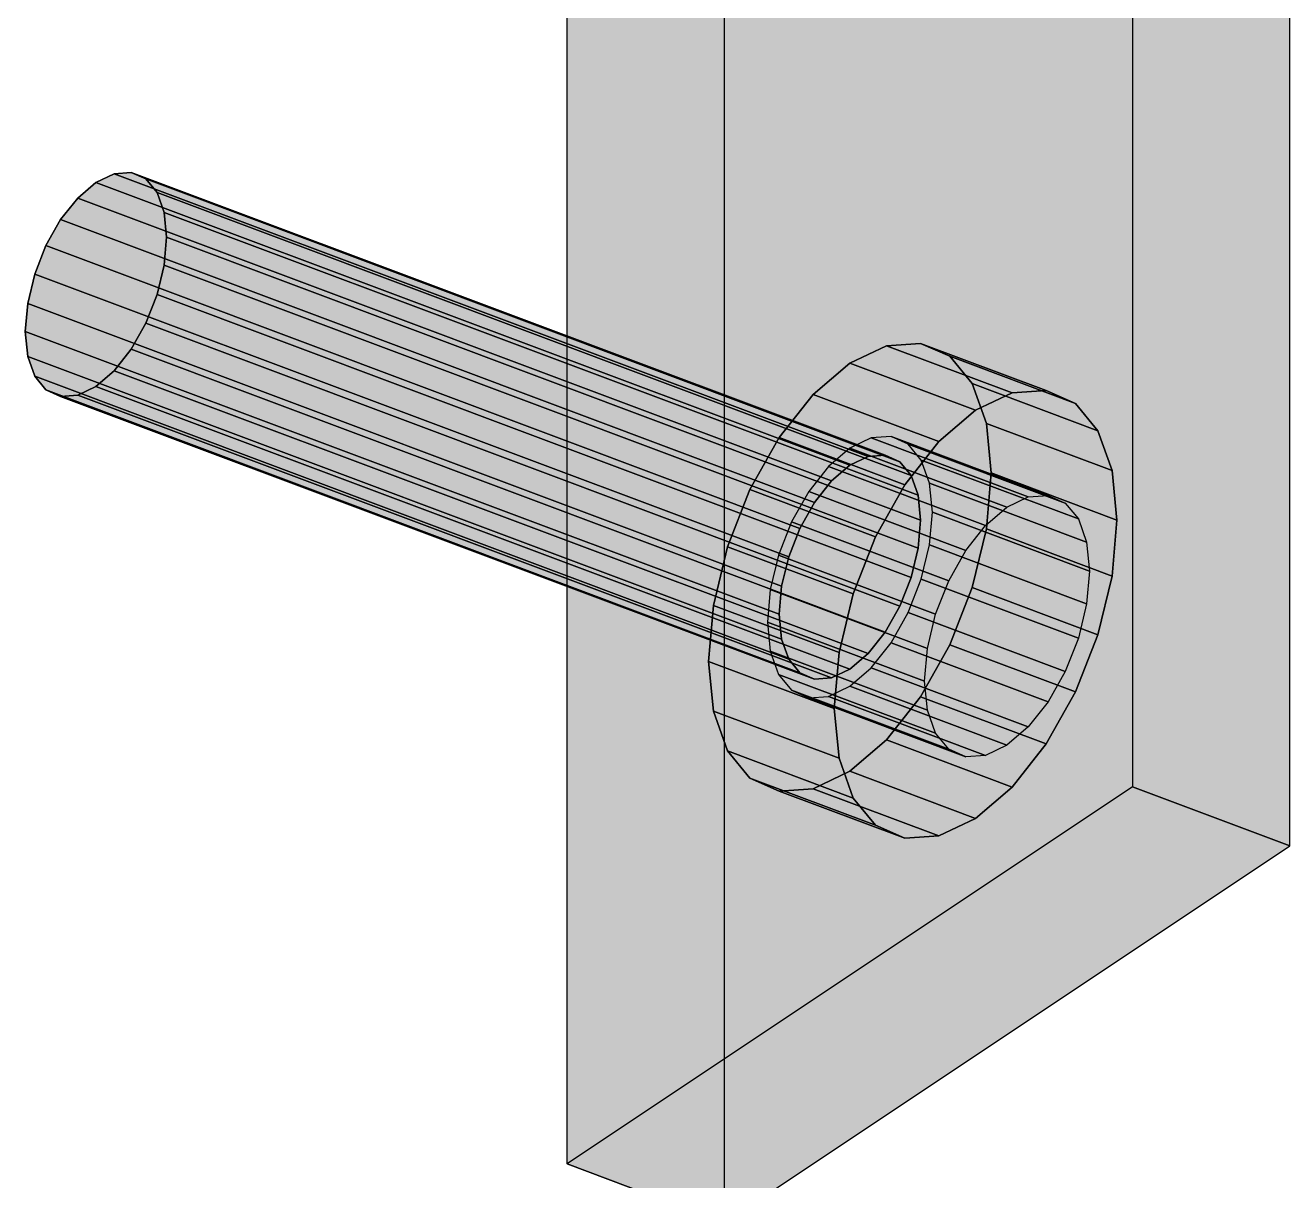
# Model space of a CAD drawing. Header units: millimetres. Extents: x 50 to 612415, y 2 to 4150.
# Drawn here: x 495676.81 to 495718.55, y 2436.32 to 2474.46 of the extents above; entities that cross this region are included whole.
import ezdxf

# ---------------------------------------------------------------- set-up
doc = ezdxf.new("R2010")
doc.units = ezdxf.units.MM
doc.layers.add('HATCH', color=8, linetype='Continuous', lineweight=9)
doc.layers.add('OUTLINE', color=7, linetype='Continuous', lineweight=25)

msp = doc.modelspace()

# ---------------------------------------------------------------- hatches: boundary and pattern name
at = {"layer": 'HATCH', "true_color": 0xaaafb2}
for points in [[(495706.391, 2485.364), (495713.366, 2511.062), (495713.366, 2449.323)], [(495718.551, 2447.379), (495718.551, 2509.117), (495711.576, 2483.42)], [(495701.405, 2485.021), (495694.702, 2436.88), (495694.702, 2498.618)], [(495699.886, 2496.674), (495699.886, 2434.936), (495706.59, 2483.077)], [(495701.405, 2485.021), (495701.312, 2483.943), (495694.702, 2436.88)], [(495705.959, 2484.262), (495706.391, 2485.364), (495713.366, 2449.323)], [(495705.395, 2483.262), (495705.959, 2484.262), (495713.366, 2449.323)], [(495694.702, 2436.88), (495701.312, 2483.943), (495701.405, 2482.988)], [(495718.551, 2447.379), (495711.576, 2483.42), (495711.143, 2482.318)], [(495701.312, 2454.757), (495694.702, 2436.88), (495701.405, 2482.988)], [(495699.886, 2434.936), (495706.497, 2481.998), (495706.59, 2483.077)], [(495701.405, 2455.836), (495701.312, 2454.757), (495701.405, 2482.988)], [(495706.663, 2459.342), (495706.391, 2460.108), (495701.405, 2482.988)], [(495706.391, 2460.108), (495705.959, 2460.633), (495701.405, 2482.988)], [(495705.959, 2460.633), (495705.395, 2460.882), (495701.405, 2482.988)], [(495705.395, 2460.882), (495704.739, 2460.837), (495701.405, 2482.988)], [(495704.739, 2460.837), (495704.034, 2460.501), (495701.405, 2482.988)], [(495704.034, 2460.501), (495703.33, 2459.897), (495701.405, 2482.988)], [(495703.33, 2459.897), (495702.673, 2459.067), (495701.405, 2482.988)], [(495702.673, 2459.067), (495702.109, 2458.067), (495701.405, 2482.988)], [(495701.677, 2456.965), (495701.405, 2455.836), (495701.405, 2482.988)], [(495702.109, 2458.067), (495701.677, 2456.965), (495701.405, 2482.988)], [(495706.663, 2459.342), (495701.405, 2482.988), (495701.677, 2482.221)], [(495704.739, 2482.432), (495705.395, 2483.262), (495713.366, 2449.323)], [(495706.663, 2459.342), (495701.677, 2482.221), (495702.109, 2481.696)], [(495704.034, 2481.828), (495704.739, 2482.432), (495713.366, 2449.323)], [(495718.551, 2447.379), (495711.143, 2482.318), (495710.58, 2481.318)], [(495706.59, 2481.043), (495706.497, 2481.998), (495699.886, 2434.936)], [(495706.663, 2459.342), (495702.109, 2481.696), (495713.366, 2449.323)], [(495702.109, 2481.696), (495702.673, 2481.448), (495713.366, 2449.323)], [(495703.33, 2481.493), (495704.034, 2481.828), (495713.366, 2449.323)], [(495702.673, 2481.448), (495703.33, 2481.493), (495713.366, 2449.323)], [(495718.551, 2447.379), (495710.58, 2481.318), (495709.923, 2480.488)], [(495706.59, 2481.043), (495699.886, 2434.936), (495706.497, 2452.813)], [(495706.59, 2481.043), (495706.497, 2452.813), (495706.59, 2453.892)], [(495706.59, 2481.043), (495711.576, 2458.164), (495711.848, 2457.397)], [(495706.59, 2481.043), (495711.143, 2458.689), (495711.576, 2458.164)], [(495706.59, 2481.043), (495710.58, 2458.937), (495711.143, 2458.689)], [(495706.59, 2481.043), (495709.923, 2458.892), (495710.58, 2458.937)], [(495706.59, 2481.043), (495709.219, 2458.557), (495709.923, 2458.892)], [(495706.59, 2481.043), (495708.514, 2457.953), (495709.219, 2458.557)], [(495706.59, 2481.043), (495707.858, 2457.123), (495708.514, 2457.953)], [(495706.59, 2481.043), (495707.294, 2456.123), (495707.858, 2457.123)], [(495706.59, 2481.043), (495706.59, 2453.892), (495706.861, 2455.021)], [(495706.59, 2481.043), (495706.861, 2455.021), (495707.294, 2456.123)], [(495706.861, 2480.277), (495706.59, 2481.043), (495711.848, 2457.397)], [(495718.551, 2447.379), (495709.923, 2480.488), (495709.219, 2479.884)], [(495707.294, 2479.752), (495706.861, 2480.277), (495711.848, 2457.397)], [(495718.551, 2447.379), (495707.294, 2479.752), (495711.848, 2457.397)], [(495718.551, 2447.379), (495707.858, 2479.503), (495707.294, 2479.752)], [(495718.551, 2447.379), (495709.219, 2479.884), (495708.514, 2479.548)], [(495718.551, 2447.379), (495708.514, 2479.548), (495707.858, 2479.503)], [(495681.168, 2465.568), (495679.752, 2469.56), (495679.148, 2469.272)], [(495681.168, 2465.568), (495680.314, 2469.598), (495679.752, 2469.56)], [(495681.168, 2465.568), (495680.797, 2469.385), (495680.314, 2469.598)], [(495681.168, 2465.568), (495679.148, 2469.272), (495678.544, 2468.755)], [(495681.168, 2465.568), (495681.168, 2468.935), (495680.797, 2469.385)], [(495681.168, 2465.568), (495678.544, 2468.755), (495677.981, 2468.043)], [(495681.168, 2465.568), (495681.401, 2468.278), (495681.168, 2468.935)], [(495681.168, 2465.568), (495677.981, 2468.043), (495677.498, 2467.186)], [(495681.168, 2465.568), (495681.481, 2467.46), (495681.401, 2468.278)], [(495681.168, 2465.568), (495677.498, 2467.186), (495677.127, 2466.241)], [(495681.168, 2465.568), (495681.401, 2466.535), (495681.481, 2467.46)], [(495681.168, 2465.568), (495677.127, 2466.241), (495676.894, 2465.274)], [(495681.168, 2465.568), (495676.815, 2464.349), (495676.894, 2463.53)], [(495681.168, 2465.568), (495676.894, 2465.274), (495676.815, 2464.349)], [(495681.168, 2465.568), (495676.894, 2463.53), (495677.127, 2462.874)], [(495681.168, 2465.568), (495677.127, 2462.874), (495677.498, 2462.423)], [(495681.168, 2465.568), (495677.498, 2462.423), (495677.981, 2462.21)], [(495681.168, 2465.568), (495677.981, 2462.21), (495678.544, 2462.249)], [(495681.168, 2465.568), (495678.544, 2462.249), (495679.148, 2462.537)], [(495681.168, 2465.568), (495679.148, 2462.537), (495679.752, 2463.054)], [(495681.168, 2465.568), (495679.752, 2463.054), (495680.314, 2463.766)], [(495681.168, 2465.568), (495680.314, 2463.766), (495680.797, 2464.623)], [(495708.075, 2455.898), (495705.242, 2463.883), (495704.034, 2463.307)], [(495708.075, 2455.898), (495706.367, 2463.96), (495705.242, 2463.883)], [(495708.075, 2455.898), (495707.334, 2463.534), (495706.367, 2463.96)], [(495708.075, 2455.898), (495704.034, 2463.307), (495702.826, 2462.272)], [(495708.075, 2455.898), (495708.075, 2462.634), (495707.334, 2463.534)], [(495708.075, 2455.898), (495708.541, 2461.32), (495708.075, 2462.634)], [(495708.075, 2455.898), (495702.826, 2462.272), (495701.701, 2460.849)], [(495708.182, 2461.752), (495709.39, 2462.327), (495712.223, 2454.343)], [(495709.39, 2462.327), (495710.515, 2462.405), (495712.223, 2454.343)], [(495710.515, 2462.405), (495711.481, 2461.979), (495712.223, 2454.343)], [(495706.974, 2460.717), (495708.182, 2461.752), (495712.223, 2454.343)], [(495711.481, 2461.979), (495712.223, 2461.078), (495712.223, 2454.343)], [(495708.075, 2455.898), (495708.7, 2459.683), (495708.541, 2461.32)], [(495708.075, 2455.898), (495701.701, 2460.849), (495700.735, 2459.135)], [(495712.223, 2461.078), (495712.689, 2459.765), (495712.223, 2454.343)], [(495705.849, 2459.294), (495706.974, 2460.717), (495712.223, 2454.343)], [(495704.034, 2459.94), (495704.638, 2460.227), (495706.055, 2456.235)], [(495704.638, 2460.227), (495705.201, 2460.266), (495706.055, 2456.235)], [(495705.201, 2460.266), (495705.684, 2460.053), (495706.055, 2456.235)], [(495705.684, 2460.053), (495706.055, 2459.603), (495706.055, 2456.235)], [(495703.43, 2459.422), (495704.034, 2459.94), (495706.055, 2456.235)], [(495706.055, 2459.603), (495706.288, 2458.946), (495706.055, 2456.235)], [(495708.075, 2455.898), (495708.541, 2457.834), (495708.7, 2459.683)], [(495712.689, 2459.765), (495712.848, 2458.127), (495712.223, 2454.343)], [(495708.075, 2455.898), (495700.735, 2459.135), (495699.993, 2457.245)], [(495702.868, 2458.711), (495703.43, 2459.422), (495706.055, 2456.235)], [(495704.882, 2457.579), (495705.849, 2459.294), (495712.223, 2454.343)], [(495706.756, 2458.387), (495706.663, 2459.342), (495713.366, 2449.323)], [(495702.384, 2457.853), (495702.868, 2458.711), (495706.055, 2456.235)], [(495706.288, 2458.946), (495706.367, 2458.127), (495706.055, 2456.235)], [(495706.663, 2457.308), (495706.756, 2458.387), (495713.366, 2449.323)], [(495706.367, 2458.127), (495706.288, 2457.203), (495706.055, 2456.235)], [(495712.848, 2458.127), (495712.689, 2456.278), (495712.223, 2454.343)], [(495702.014, 2456.909), (495702.384, 2457.853), (495706.055, 2456.235)], [(495704.141, 2455.69), (495704.882, 2457.579), (495712.223, 2454.343)], [(495708.075, 2455.898), (495699.993, 2457.245), (495699.527, 2455.31)], [(495706.391, 2456.179), (495706.663, 2457.308), (495713.366, 2449.323)], [(495718.551, 2447.379), (495711.848, 2457.397), (495711.941, 2456.442)], [(495701.78, 2455.941), (495702.014, 2456.909), (495706.055, 2456.235)], [(495701.78, 2454.198), (495701.701, 2455.017), (495706.055, 2456.235)], [(495701.701, 2455.017), (495701.78, 2455.941), (495706.055, 2456.235)], [(495702.014, 2453.541), (495701.78, 2454.198), (495706.055, 2456.235)], [(495702.384, 2453.091), (495702.014, 2453.541), (495706.055, 2456.235)], [(495702.868, 2452.878), (495702.384, 2453.091), (495706.055, 2456.235)], [(495703.43, 2452.917), (495702.868, 2452.878), (495706.055, 2456.235)], [(495704.034, 2453.204), (495703.43, 2452.917), (495706.055, 2456.235)], [(495704.638, 2453.722), (495704.034, 2453.204), (495706.055, 2456.235)], [(495705.201, 2454.433), (495704.638, 2453.722), (495706.055, 2456.235)], [(495705.684, 2455.291), (495705.201, 2454.433), (495706.055, 2456.235)], [(495718.551, 2447.379), (495711.941, 2456.442), (495711.848, 2455.364)], [(495708.075, 2455.898), (495699.368, 2453.461), (495699.527, 2451.824)], [(495708.075, 2455.898), (495699.527, 2455.31), (495699.368, 2453.461)], [(495708.075, 2455.898), (495699.527, 2451.824), (495699.993, 2450.51)], [(495708.075, 2455.898), (495699.993, 2450.51), (495700.735, 2449.61)], [(495708.075, 2455.898), (495700.735, 2449.61), (495701.701, 2449.184)], [(495708.075, 2455.898), (495701.701, 2449.184), (495702.826, 2449.261)], [(495708.075, 2455.898), (495702.826, 2449.261), (495704.034, 2449.837)], [(495708.075, 2455.898), (495704.034, 2449.837), (495705.242, 2450.872)], [(495708.075, 2455.898), (495705.242, 2450.872), (495706.367, 2452.295)], [(495705.959, 2455.077), (495706.391, 2456.179), (495713.366, 2449.323)], [(495708.075, 2455.898), (495706.367, 2452.295), (495707.334, 2454.009)], [(495703.675, 2453.755), (495704.141, 2455.69), (495712.223, 2454.343)], [(495718.551, 2447.379), (495711.848, 2455.364), (495711.576, 2454.235)], [(495705.395, 2454.077), (495705.959, 2455.077), (495713.366, 2449.323)], [(495694.702, 2436.88), (495701.312, 2454.757), (495701.405, 2453.802)], [(495703.675, 2450.269), (495703.516, 2451.906), (495712.223, 2454.343)], [(495703.516, 2451.906), (495703.675, 2453.755), (495712.223, 2454.343)], [(495704.141, 2448.955), (495703.675, 2450.269), (495712.223, 2454.343)], [(495704.882, 2448.055), (495704.141, 2448.955), (495712.223, 2454.343)], [(495705.849, 2447.628), (495704.882, 2448.055), (495712.223, 2454.343)], [(495706.974, 2447.706), (495705.849, 2447.628), (495712.223, 2454.343)], [(495708.182, 2448.282), (495706.974, 2447.706), (495712.223, 2454.343)], [(495709.39, 2449.316), (495708.182, 2448.282), (495712.223, 2454.343)], [(495710.515, 2450.739), (495709.39, 2449.316), (495712.223, 2454.343)], [(495711.481, 2452.454), (495710.515, 2450.739), (495712.223, 2454.343)], [(495718.551, 2447.379), (495711.576, 2454.235), (495711.143, 2453.133)], [(495694.702, 2436.88), (495701.405, 2453.802), (495701.677, 2453.036)], [(495704.739, 2453.247), (495705.395, 2454.077), (495713.366, 2449.323)], [(495694.702, 2436.88), (495701.677, 2453.036), (495702.109, 2452.511)], [(495704.034, 2452.643), (495704.739, 2453.247), (495713.366, 2449.323)], [(495718.551, 2447.379), (495711.143, 2453.133), (495710.58, 2452.133)], [(495694.702, 2436.88), (495702.109, 2452.511), (495702.673, 2452.262)], [(495706.59, 2451.858), (495706.497, 2452.813), (495699.886, 2434.936)], [(495703.33, 2452.307), (495704.034, 2452.643), (495713.366, 2449.323)], [(495713.366, 2449.323), (495694.702, 2436.88), (495702.673, 2452.262)], [(495702.673, 2452.262), (495703.33, 2452.307), (495713.366, 2449.323)], [(495718.551, 2447.379), (495710.58, 2452.133), (495709.923, 2451.302)], [(495706.861, 2451.092), (495706.59, 2451.858), (495699.886, 2434.936)], [(495718.551, 2447.379), (495709.923, 2451.302), (495709.219, 2450.699)], [(495707.294, 2450.567), (495706.861, 2451.092), (495699.886, 2434.936)], [(495707.858, 2450.318), (495707.294, 2450.567), (495699.886, 2434.936)], [(495718.551, 2447.379), (495708.514, 2450.363), (495707.858, 2450.318)], [(495718.551, 2447.379), (495709.219, 2450.699), (495708.514, 2450.363)], [(495707.858, 2450.318), (495699.886, 2434.936), (495718.551, 2447.379)]]:
    msp.add_hatch(color=253, dxfattribs=at).paths.add_polyline_path(points)
at = {"layer": 'HATCH', "true_color": 0xacb1b5}
for points in [[(495713.366, 2511.062), (495713.366, 2449.323), (495718.551, 2447.379), (495718.551, 2509.117)], [(495694.702, 2436.88), (495694.702, 2498.618), (495699.886, 2496.674), (495699.886, 2434.936)]]:
    msp.add_hatch(color=253, dxfattribs=at).paths.add_polyline_path(points)
at = {"layer": 'HATCH', "true_color": 0xb5bbbf}
for points in [[(495704.638, 2460.227), (495704.034, 2459.94), (495679.148, 2469.272), (495679.752, 2469.56)], [(495709.39, 2462.327), (495708.182, 2461.752), (495704.034, 2463.307), (495705.242, 2463.883)], [(495703.43, 2452.917), (495704.034, 2453.204), (495679.148, 2462.537), (495678.544, 2462.249)], [(495704.739, 2460.837), (495704.034, 2460.501), (495709.219, 2458.557), (495709.923, 2458.892)], [(495703.33, 2452.307), (495704.034, 2452.643), (495709.219, 2450.699), (495708.514, 2450.363)], [(495706.974, 2447.706), (495708.182, 2448.282), (495704.034, 2449.837), (495702.826, 2449.261)]]:
    msp.add_hatch(color=9, dxfattribs=at).paths.add_polyline_path(points)
at = {"layer": 'HATCH', "true_color": 0xb2b7bb}
for points in [[(495705.201, 2460.266), (495704.638, 2460.227), (495679.752, 2469.56), (495680.314, 2469.598)], [(495710.515, 2462.405), (495709.39, 2462.327), (495705.242, 2463.883), (495706.367, 2463.96)], [(495702.868, 2452.878), (495703.43, 2452.917), (495678.544, 2462.249), (495677.981, 2462.21)], [(495705.395, 2460.882), (495704.739, 2460.837), (495709.923, 2458.892), (495710.58, 2458.937)], [(495702.673, 2452.262), (495703.33, 2452.307), (495708.514, 2450.363), (495707.858, 2450.318)], [(495705.849, 2447.628), (495706.974, 2447.706), (495702.826, 2449.261), (495701.701, 2449.184)]]:
    msp.add_hatch(color=9, dxfattribs=at).paths.add_polyline_path(points)
at = {"layer": 'HATCH', "true_color": 0xadb2b6}
for points in [[(495705.684, 2460.053), (495705.201, 2460.266), (495680.314, 2469.598), (495680.797, 2469.385)], [(495711.481, 2461.979), (495710.515, 2462.405), (495706.367, 2463.96), (495707.334, 2463.534)], [(495702.384, 2453.091), (495702.868, 2452.878), (495677.981, 2462.21), (495677.498, 2462.423)], [(495705.959, 2460.633), (495705.395, 2460.882), (495710.58, 2458.937), (495711.143, 2458.689)], [(495702.109, 2452.511), (495702.673, 2452.262), (495707.858, 2450.318), (495707.294, 2450.567)], [(495704.882, 2448.055), (495705.849, 2447.628), (495701.701, 2449.184), (495700.735, 2449.61)]]:
    msp.add_hatch(color=253, dxfattribs=at).paths.add_polyline_path(points)
at = {"layer": 'HATCH', "true_color": 0xb8bdc1}
for points in [[(495704.034, 2459.94), (495703.43, 2459.422), (495678.544, 2468.755), (495679.148, 2469.272)], [(495708.182, 2461.752), (495706.974, 2460.717), (495702.826, 2462.272), (495704.034, 2463.307)], [(495704.034, 2453.204), (495704.638, 2453.722), (495679.752, 2463.054), (495679.148, 2462.537)], [(495704.034, 2460.501), (495703.33, 2459.897), (495708.514, 2457.953), (495709.219, 2458.557)], [(495704.034, 2452.643), (495704.739, 2453.247), (495709.923, 2451.302), (495709.219, 2450.699)], [(495708.182, 2448.282), (495709.39, 2449.316), (495705.242, 2450.872), (495704.034, 2449.837)]]:
    msp.add_hatch(color=9, dxfattribs=at).paths.add_polyline_path(points)
at = {"layer": 'HATCH', "true_color": 0xa8adb0}
for points in [[(495706.055, 2459.603), (495705.684, 2460.053), (495680.797, 2469.385), (495681.168, 2468.935)], [(495712.223, 2461.078), (495711.481, 2461.979), (495707.334, 2463.534), (495708.075, 2462.634)], [(495702.014, 2453.541), (495702.384, 2453.091), (495677.498, 2462.423), (495677.127, 2462.874)], [(495706.391, 2460.108), (495705.959, 2460.633), (495711.143, 2458.689), (495711.576, 2458.164)], [(495701.677, 2453.036), (495702.109, 2452.511), (495707.294, 2450.567), (495706.861, 2451.092)], [(495704.141, 2448.955), (495704.882, 2448.055), (495700.735, 2449.61), (495699.993, 2450.51)]]:
    msp.add_hatch(color=253, dxfattribs=at).paths.add_polyline_path(points)
at = {"layer": 'HATCH', "true_color": 0xb9bec2}
for points in [[(495703.43, 2459.422), (495702.868, 2458.711), (495677.981, 2468.043), (495678.544, 2468.755)], [(495704.638, 2453.722), (495705.201, 2454.433), (495680.314, 2463.766), (495679.752, 2463.054)], [(495706.974, 2460.717), (495705.849, 2459.294), (495701.701, 2460.849), (495702.826, 2462.272)], [(495703.33, 2459.897), (495702.673, 2459.067), (495707.858, 2457.123), (495708.514, 2457.953)], [(495704.739, 2453.247), (495705.395, 2454.077), (495710.58, 2452.133), (495709.923, 2451.302)], [(495709.39, 2449.316), (495710.515, 2450.739), (495706.367, 2452.295), (495705.242, 2450.872)]]:
    msp.add_hatch(color=9, dxfattribs=at).paths.add_polyline_path(points)
at = {"layer": 'HATCH', "true_color": 0xa4a9ac}
for points in [[(495706.288, 2458.946), (495706.055, 2459.603), (495681.168, 2468.935), (495681.401, 2468.278)], [(495701.78, 2454.198), (495702.014, 2453.541), (495677.127, 2462.874), (495676.894, 2463.53)], [(495712.689, 2459.765), (495712.223, 2461.078), (495708.075, 2462.634), (495708.541, 2461.32)], [(495706.663, 2459.342), (495706.391, 2460.108), (495711.576, 2458.164), (495711.848, 2457.397)], [(495701.405, 2453.802), (495701.677, 2453.036), (495706.861, 2451.092), (495706.59, 2451.858)], [(495703.675, 2450.269), (495704.141, 2448.955), (495699.993, 2450.51), (495699.527, 2451.824)]]:
    msp.add_hatch(color=253, dxfattribs=at).paths.add_polyline_path(points)
at = {"layer": 'HATCH', "true_color": 0xb8bec2}
for points in [[(495702.868, 2458.711), (495702.384, 2457.853), (495677.498, 2467.186), (495677.981, 2468.043)], [(495705.201, 2454.433), (495705.684, 2455.291), (495680.797, 2464.623), (495680.314, 2463.766)], [(495705.849, 2459.294), (495704.882, 2457.579), (495700.735, 2459.135), (495701.701, 2460.849)], [(495702.673, 2459.067), (495702.109, 2458.067), (495707.294, 2456.123), (495707.858, 2457.123)], [(495705.395, 2454.077), (495705.959, 2455.077), (495711.143, 2453.133), (495710.58, 2452.133)], [(495710.515, 2450.739), (495711.481, 2452.454), (495707.334, 2454.009), (495706.367, 2452.295)]]:
    msp.add_hatch(color=9, dxfattribs=at).paths.add_polyline_path(points)
at = {"layer": 'HATCH', "true_color": 0xa9afb2}
for points in [[(495706.367, 2458.127), (495706.288, 2458.946), (495681.401, 2468.278), (495681.481, 2467.46)], [(495701.701, 2455.017), (495701.78, 2454.198), (495676.894, 2463.53), (495676.815, 2464.349)], [(495712.848, 2458.127), (495712.689, 2459.765), (495708.541, 2461.32), (495708.7, 2459.683)], [(495706.756, 2458.387), (495706.663, 2459.342), (495711.848, 2457.397), (495711.941, 2456.442)], [(495701.312, 2454.757), (495701.405, 2453.802), (495706.59, 2451.858), (495706.497, 2452.813)], [(495703.516, 2451.906), (495703.675, 2450.269), (495699.527, 2451.824), (495699.368, 2453.461)]]:
    msp.add_hatch(color=253, dxfattribs=at).paths.add_polyline_path(points)
at = {"layer": 'HATCH', "true_color": 0xb6bcc0}
for points in [[(495702.384, 2457.853), (495702.014, 2456.909), (495677.127, 2466.241), (495677.498, 2467.186)], [(495705.684, 2455.291), (495706.055, 2456.235), (495681.168, 2465.568), (495680.797, 2464.623)], [(495704.882, 2457.579), (495704.141, 2455.69), (495699.993, 2457.245), (495700.735, 2459.135)], [(495702.109, 2458.067), (495701.677, 2456.965), (495706.861, 2455.021), (495707.294, 2456.123)], [(495705.959, 2455.077), (495706.391, 2456.179), (495711.576, 2454.235), (495711.143, 2453.133)], [(495711.481, 2452.454), (495712.223, 2454.343), (495708.075, 2455.898), (495707.334, 2454.009)]]:
    msp.add_hatch(color=9, dxfattribs=at).paths.add_polyline_path(points)
at = {"layer": 'HATCH', "true_color": 0xaeb4b8}
for points in [[(495706.288, 2457.203), (495706.367, 2458.127), (495681.481, 2467.46), (495681.401, 2466.535)], [(495701.78, 2455.941), (495701.701, 2455.017), (495676.815, 2464.349), (495676.894, 2465.274)], [(495712.689, 2456.278), (495712.848, 2458.127), (495708.7, 2459.683), (495708.541, 2457.834)], [(495706.663, 2457.308), (495706.756, 2458.387), (495711.941, 2456.442), (495711.848, 2455.364)], [(495701.405, 2455.836), (495701.312, 2454.757), (495706.497, 2452.813), (495706.59, 2453.892)], [(495703.675, 2453.755), (495703.516, 2451.906), (495699.368, 2453.461), (495699.527, 2455.31)]]:
    msp.add_hatch(color=253, dxfattribs=at).paths.add_polyline_path(points)
at = {"layer": 'HATCH', "true_color": 0xb3b8bc}
for points in [[(495702.014, 2456.909), (495701.78, 2455.941), (495676.894, 2465.274), (495677.127, 2466.241)], [(495706.055, 2456.235), (495706.288, 2457.203), (495681.401, 2466.535), (495681.168, 2465.568)], [(495712.223, 2454.343), (495712.689, 2456.278), (495708.541, 2457.834), (495708.075, 2455.898)], [(495704.141, 2455.69), (495703.675, 2453.755), (495699.527, 2455.31), (495699.993, 2457.245)], [(495706.391, 2456.179), (495706.663, 2457.308), (495711.848, 2455.364), (495711.576, 2454.235)], [(495701.677, 2456.965), (495701.405, 2455.836), (495706.59, 2453.892), (495706.861, 2455.021)]]:
    msp.add_hatch(color=9, dxfattribs=at).paths.add_polyline_path(points)
at = {"layer": 'HATCH', "true_color": 0xb7bcc0}
msp.add_hatch(color=9, dxfattribs=at).paths.add_polyline_path([(495713.366, 2449.323), (495694.702, 2436.88), (495699.886, 2434.936), (495718.551, 2447.379)])

# ---------------------------------------------------------------- linework, layer by layer
at = {"layer": 'OUTLINE', "color": 139, "true_color": 0x42544a}
for p, q in [((495713.366, 2511.062), (495713.366, 2449.323)), ((495713.366, 2511.062), (495713.366, 2449.323)), ((495718.551, 2447.379), (495718.551, 2509.117)), ((495718.551, 2447.379), (495718.551, 2509.117)), ((495694.702, 2436.88), (495694.702, 2498.618)), ((495694.702, 2436.88), (495694.702, 2498.618)), ((495699.886, 2496.674), (495699.886, 2434.936)), ((495699.886, 2496.674), (495699.886, 2434.936)), ((495679.752, 2469.56), (495679.148, 2469.272)), ((495679.148, 2469.272), (495679.752, 2469.56)), ((495680.314, 2469.598), (495679.752, 2469.56)), ((495679.752, 2469.56), (495680.314, 2469.598)), ((495704.638, 2460.227), (495679.752, 2469.56)), ((495679.752, 2469.56), (495704.638, 2460.227)), ((495680.797, 2469.385), (495680.314, 2469.598)), ((495705.201, 2460.266), (495680.314, 2469.598)), ((495680.314, 2469.598), (495680.797, 2469.385)), ((495680.314, 2469.598), (495705.201, 2460.266)), ((495679.148, 2469.272), (495678.544, 2468.755)), ((495678.544, 2468.755), (495679.148, 2469.272)), ((495704.034, 2459.94), (495679.148, 2469.272)), ((495679.148, 2469.272), (495704.034, 2459.94)), ((495681.168, 2468.935), (495680.797, 2469.385)), ((495705.684, 2460.053), (495680.797, 2469.385)), ((495680.797, 2469.385), (495681.168, 2468.935)), ((495680.797, 2469.385), (495705.684, 2460.053)), ((495678.544, 2468.755), (495677.981, 2468.043)), ((495677.981, 2468.043), (495678.544, 2468.755)), ((495703.43, 2459.422), (495678.544, 2468.755)), ((495678.544, 2468.755), (495703.43, 2459.422)), ((495681.401, 2468.278), (495681.168, 2468.935)), ((495706.055, 2459.603), (495681.168, 2468.935)), ((495681.168, 2468.935), (495681.401, 2468.278)), ((495681.168, 2468.935), (495706.055, 2459.603)), ((495677.981, 2468.043), (495677.498, 2467.186)), ((495677.498, 2467.186), (495677.981, 2468.043)), ((495702.868, 2458.711), (495677.981, 2468.043)), ((495677.981, 2468.043), (495702.868, 2458.711)), ((495681.481, 2467.46), (495681.401, 2468.278)), ((495706.288, 2458.946), (495681.401, 2468.278)), ((495681.401, 2468.278), (495681.481, 2467.46)), ((495681.401, 2468.278), (495706.288, 2458.946)), ((495677.498, 2467.186), (495677.127, 2466.241)), ((495677.127, 2466.241), (495677.498, 2467.186)), ((495702.384, 2457.853), (495677.498, 2467.186)), ((495677.498, 2467.186), (495702.384, 2457.853)), ((495681.401, 2466.535), (495681.481, 2467.46)), ((495681.481, 2467.46), (495681.401, 2466.535)), ((495706.367, 2458.127), (495681.481, 2467.46)), ((495681.481, 2467.46), (495706.367, 2458.127)), ((495677.127, 2466.241), (495676.894, 2465.274)), ((495676.894, 2465.274), (495677.127, 2466.241)), ((495677.127, 2466.241), (495702.014, 2456.909)), ((495702.014, 2456.909), (495677.127, 2466.241)), ((495681.168, 2465.568), (495681.401, 2466.535)), ((495681.401, 2466.535), (495681.168, 2465.568)), ((495706.288, 2457.203), (495681.401, 2466.535)), ((495681.401, 2466.535), (495706.288, 2457.203)), ((495680.797, 2464.623), (495681.168, 2465.568)), ((495681.168, 2465.568), (495680.797, 2464.623)), ((495706.055, 2456.235), (495681.168, 2465.568)), ((495681.168, 2465.568), (495706.055, 2456.235)), ((495676.894, 2465.274), (495676.815, 2464.349)), ((495676.815, 2464.349), (495676.894, 2465.274)), ((495676.894, 2465.274), (495701.78, 2455.941)), ((495701.78, 2455.941), (495676.894, 2465.274)), ((495680.314, 2463.766), (495680.797, 2464.623)), ((495680.797, 2464.623), (495680.314, 2463.766)), ((495680.797, 2464.623), (495705.684, 2455.291)), ((495705.684, 2455.291), (495680.797, 2464.623)), ((495676.815, 2464.349), (495676.894, 2463.53)), ((495676.894, 2463.53), (495676.815, 2464.349)), ((495676.815, 2464.349), (495701.701, 2455.017)), ((495701.701, 2455.017), (495676.815, 2464.349)), ((495679.752, 2463.054), (495680.314, 2463.766)), ((495680.314, 2463.766), (495679.752, 2463.054)), ((495680.314, 2463.766), (495705.201, 2454.433)), ((495705.201, 2454.433), (495680.314, 2463.766)), ((495705.242, 2463.883), (495704.034, 2463.307)), ((495704.034, 2463.307), (495705.242, 2463.883)), ((495706.367, 2463.96), (495705.242, 2463.883)), ((495705.242, 2463.883), (495706.367, 2463.96)), ((495709.39, 2462.327), (495705.242, 2463.883)), ((495705.242, 2463.883), (495709.39, 2462.327)), ((495707.334, 2463.534), (495706.367, 2463.96)), ((495710.515, 2462.405), (495706.367, 2463.96)), ((495706.367, 2463.96), (495707.334, 2463.534)), ((495706.367, 2463.96), (495710.515, 2462.405)), ((495676.894, 2463.53), (495677.127, 2462.874)), ((495677.127, 2462.874), (495676.894, 2463.53)), ((495676.894, 2463.53), (495701.78, 2454.198)), ((495701.78, 2454.198), (495676.894, 2463.53)), ((495704.034, 2463.307), (495702.826, 2462.272)), ((495702.826, 2462.272), (495704.034, 2463.307)), ((495708.182, 2461.752), (495704.034, 2463.307)), ((495704.034, 2463.307), (495708.182, 2461.752)), ((495708.075, 2462.634), (495707.334, 2463.534)), ((495711.481, 2461.979), (495707.334, 2463.534)), ((495707.334, 2463.534), (495708.075, 2462.634)), ((495707.334, 2463.534), (495711.481, 2461.979)), ((495677.127, 2462.874), (495677.498, 2462.423)), ((495677.498, 2462.423), (495677.127, 2462.874)), ((495677.127, 2462.874), (495702.014, 2453.541)), ((495702.014, 2453.541), (495677.127, 2462.874)), ((495679.148, 2462.537), (495679.752, 2463.054)), ((495679.752, 2463.054), (495679.148, 2462.537)), ((495679.752, 2463.054), (495704.638, 2453.722)), ((495704.638, 2453.722), (495679.752, 2463.054)), ((495678.544, 2462.249), (495679.148, 2462.537)), ((495679.148, 2462.537), (495678.544, 2462.249)), ((495679.148, 2462.537), (495704.034, 2453.204)), ((495704.034, 2453.204), (495679.148, 2462.537)), ((495708.541, 2461.32), (495708.075, 2462.634)), ((495712.223, 2461.078), (495708.075, 2462.634)), ((495708.075, 2462.634), (495708.541, 2461.32)), ((495708.075, 2462.634), (495712.223, 2461.078)), ((495677.498, 2462.423), (495677.981, 2462.21)), ((495677.981, 2462.21), (495677.498, 2462.423)), ((495677.498, 2462.423), (495702.384, 2453.091)), ((495702.384, 2453.091), (495677.498, 2462.423)), ((495677.981, 2462.21), (495678.544, 2462.249)), ((495678.544, 2462.249), (495677.981, 2462.21)), ((495677.981, 2462.21), (495702.868, 2452.878)), ((495702.868, 2452.878), (495677.981, 2462.21)), ((495678.544, 2462.249), (495703.43, 2452.917)), ((495703.43, 2452.917), (495678.544, 2462.249)), ((495702.826, 2462.272), (495701.701, 2460.849)), ((495701.701, 2460.849), (495702.826, 2462.272)), ((495706.974, 2460.717), (495702.826, 2462.272)), ((495702.826, 2462.272), (495706.974, 2460.717)), ((495708.182, 2461.752), (495709.39, 2462.327)), ((495709.39, 2462.327), (495708.182, 2461.752)), ((495709.39, 2462.327), (495710.515, 2462.405)), ((495710.515, 2462.405), (495709.39, 2462.327)), ((495710.515, 2462.405), (495711.481, 2461.979)), ((495711.481, 2461.979), (495710.515, 2462.405)), ((495706.974, 2460.717), (495708.182, 2461.752)), ((495708.182, 2461.752), (495706.974, 2460.717)), ((495711.481, 2461.979), (495712.223, 2461.078)), ((495712.223, 2461.078), (495711.481, 2461.979)), ((495708.7, 2459.683), (495708.541, 2461.32)), ((495712.689, 2459.765), (495708.541, 2461.32)), ((495708.541, 2461.32), (495708.7, 2459.683)), ((495708.541, 2461.32), (495712.689, 2459.765)), ((495701.701, 2460.849), (495700.735, 2459.135)), ((495700.735, 2459.135), (495701.701, 2460.849)), ((495705.849, 2459.294), (495701.701, 2460.849)), ((495701.701, 2460.849), (495705.849, 2459.294)), ((495704.739, 2460.837), (495704.034, 2460.501)), ((495704.739, 2460.837), (495704.034, 2460.501)), ((495705.395, 2460.882), (495704.739, 2460.837)), ((495705.395, 2460.882), (495704.739, 2460.837)), ((495704.739, 2460.837), (495709.923, 2458.892)), ((495709.923, 2458.892), (495704.739, 2460.837)), ((495705.959, 2460.633), (495705.395, 2460.882)), ((495705.395, 2460.882), (495710.58, 2458.937)), ((495710.58, 2458.937), (495705.395, 2460.882)), ((495705.959, 2460.633), (495705.395, 2460.882)), ((495712.689, 2459.765), (495712.223, 2461.078)), ((495712.223, 2461.078), (495712.689, 2459.765)), ((495704.034, 2460.501), (495703.33, 2459.897)), ((495704.034, 2460.501), (495703.33, 2459.897)), ((495704.034, 2460.501), (495709.219, 2458.557)), ((495709.219, 2458.557), (495704.034, 2460.501)), ((495705.849, 2459.294), (495706.974, 2460.717)), ((495706.974, 2460.717), (495705.849, 2459.294)), ((495706.391, 2460.108), (495705.959, 2460.633)), ((495705.959, 2460.633), (495711.143, 2458.689)), ((495711.143, 2458.689), (495705.959, 2460.633)), ((495706.391, 2460.108), (495705.959, 2460.633)), ((495704.638, 2460.227), (495704.034, 2459.94)), ((495704.034, 2459.94), (495704.638, 2460.227)), ((495705.201, 2460.266), (495704.638, 2460.227)), ((495704.638, 2460.227), (495705.201, 2460.266)), ((495705.684, 2460.053), (495705.201, 2460.266)), ((495705.201, 2460.266), (495705.684, 2460.053)), ((495706.055, 2459.603), (495705.684, 2460.053)), ((495705.684, 2460.053), (495706.055, 2459.603)), ((495706.663, 2459.342), (495706.391, 2460.108)), ((495706.391, 2460.108), (495711.576, 2458.164)), ((495711.576, 2458.164), (495706.391, 2460.108)), ((495706.663, 2459.342), (495706.391, 2460.108)), ((495703.33, 2459.897), (495702.673, 2459.067)), ((495703.33, 2459.897), (495702.673, 2459.067)), ((495703.33, 2459.897), (495708.514, 2457.953)), ((495708.514, 2457.953), (495703.33, 2459.897)), ((495704.034, 2459.94), (495703.43, 2459.422)), ((495703.43, 2459.422), (495704.034, 2459.94)), ((495706.288, 2458.946), (495706.055, 2459.603)), ((495706.055, 2459.603), (495706.288, 2458.946)), ((495708.541, 2457.834), (495708.7, 2459.683)), ((495708.7, 2459.683), (495708.541, 2457.834)), ((495712.848, 2458.127), (495708.7, 2459.683)), ((495708.7, 2459.683), (495712.848, 2458.127)), ((495712.848, 2458.127), (495712.689, 2459.765)), ((495712.689, 2459.765), (495712.848, 2458.127)), ((495700.735, 2459.135), (495699.993, 2457.245)), ((495699.993, 2457.245), (495700.735, 2459.135)), ((495704.882, 2457.579), (495700.735, 2459.135)), ((495700.735, 2459.135), (495704.882, 2457.579)), ((495703.43, 2459.422), (495702.868, 2458.711)), ((495702.868, 2458.711), (495703.43, 2459.422)), ((495704.882, 2457.579), (495705.849, 2459.294)), ((495705.849, 2459.294), (495704.882, 2457.579)), ((495706.756, 2458.387), (495706.663, 2459.342)), ((495706.756, 2458.387), (495706.663, 2459.342)), ((495706.663, 2459.342), (495711.848, 2457.397)), ((495711.848, 2457.397), (495706.663, 2459.342)), ((495702.673, 2459.067), (495702.109, 2458.067)), ((495702.673, 2459.067), (495702.109, 2458.067)), ((495702.868, 2458.711), (495702.384, 2457.853)), ((495702.384, 2457.853), (495702.868, 2458.711)), ((495702.673, 2459.067), (495707.858, 2457.123)), ((495707.858, 2457.123), (495702.673, 2459.067)), ((495706.367, 2458.127), (495706.288, 2458.946)), ((495706.288, 2458.946), (495706.367, 2458.127)), ((495709.219, 2458.557), (495709.923, 2458.892)), ((495709.219, 2458.557), (495709.923, 2458.892)), ((495709.923, 2458.892), (495710.58, 2458.937)), ((495709.923, 2458.892), (495710.58, 2458.937)), ((495710.58, 2458.937), (495711.143, 2458.689)), ((495710.58, 2458.937), (495711.143, 2458.689)), ((495706.663, 2457.308), (495706.756, 2458.387)), ((495706.663, 2457.308), (495706.756, 2458.387)), ((495706.756, 2458.387), (495711.941, 2456.442)), ((495711.941, 2456.442), (495706.756, 2458.387)), ((495708.514, 2457.953), (495709.219, 2458.557)), ((495708.514, 2457.953), (495709.219, 2458.557)), ((495711.143, 2458.689), (495711.576, 2458.164)), ((495711.143, 2458.689), (495711.576, 2458.164)), ((495702.109, 2458.067), (495701.677, 2456.965)), ((495702.109, 2458.067), (495701.677, 2456.965)), ((495702.109, 2458.067), (495707.294, 2456.123)), ((495707.294, 2456.123), (495702.109, 2458.067)), ((495706.288, 2457.203), (495706.367, 2458.127)), ((495706.367, 2458.127), (495706.288, 2457.203)), ((495707.858, 2457.123), (495708.514, 2457.953)), ((495707.858, 2457.123), (495708.514, 2457.953)), ((495711.576, 2458.164), (495711.848, 2457.397)), ((495711.576, 2458.164), (495711.848, 2457.397)), ((495712.689, 2456.278), (495712.848, 2458.127)), ((495712.848, 2458.127), (495712.689, 2456.278)), ((495702.384, 2457.853), (495702.014, 2456.909)), ((495702.014, 2456.909), (495702.384, 2457.853)), ((495704.141, 2455.69), (495704.882, 2457.579)), ((495704.882, 2457.579), (495704.141, 2455.69)), ((495708.075, 2455.898), (495708.541, 2457.834)), ((495708.541, 2457.834), (495708.075, 2455.898)), ((495712.689, 2456.278), (495708.541, 2457.834)), ((495708.541, 2457.834), (495712.689, 2456.278)), ((495699.993, 2457.245), (495699.527, 2455.31)), ((495699.527, 2455.31), (495699.993, 2457.245)), ((495699.993, 2457.245), (495704.141, 2455.69)), ((495704.141, 2455.69), (495699.993, 2457.245)), ((495706.055, 2456.235), (495706.288, 2457.203)), ((495706.288, 2457.203), (495706.055, 2456.235)), ((495706.391, 2456.179), (495706.663, 2457.308)), ((495706.391, 2456.179), (495706.663, 2457.308)), ((495706.663, 2457.308), (495711.848, 2455.364)), ((495711.848, 2455.364), (495706.663, 2457.308)), ((495707.294, 2456.123), (495707.858, 2457.123)), ((495707.294, 2456.123), (495707.858, 2457.123)), ((495711.848, 2457.397), (495711.941, 2456.442)), ((495711.848, 2457.397), (495711.941, 2456.442)), ((495701.677, 2456.965), (495701.405, 2455.836)), ((495701.677, 2456.965), (495701.405, 2455.836)), ((495706.861, 2455.021), (495701.677, 2456.965)), ((495701.677, 2456.965), (495706.861, 2455.021)), ((495702.014, 2456.909), (495701.78, 2455.941)), ((495701.78, 2455.941), (495702.014, 2456.909)), ((495705.684, 2455.291), (495706.055, 2456.235)), ((495706.055, 2456.235), (495705.684, 2455.291)), ((495711.941, 2456.442), (495711.848, 2455.364)), ((495711.941, 2456.442), (495711.848, 2455.364)), ((495712.223, 2454.343), (495712.689, 2456.278)), ((495712.689, 2456.278), (495712.223, 2454.343)), ((495701.405, 2455.836), (495701.312, 2454.757)), ((495701.405, 2455.836), (495701.312, 2454.757)), ((495706.59, 2453.892), (495701.405, 2455.836)), ((495701.405, 2455.836), (495706.59, 2453.892)), ((495701.78, 2455.941), (495701.701, 2455.017)), ((495701.701, 2455.017), (495701.78, 2455.941)), ((495705.959, 2455.077), (495706.391, 2456.179)), ((495705.959, 2455.077), (495706.391, 2456.179)), ((495706.391, 2456.179), (495711.576, 2454.235)), ((495711.576, 2454.235), (495706.391, 2456.179)), ((495706.861, 2455.021), (495707.294, 2456.123)), ((495706.861, 2455.021), (495707.294, 2456.123)), ((495707.334, 2454.009), (495708.075, 2455.898)), ((495708.075, 2455.898), (495707.334, 2454.009)), ((495712.223, 2454.343), (495708.075, 2455.898)), ((495708.075, 2455.898), (495712.223, 2454.343)), ((495703.675, 2453.755), (495704.141, 2455.69)), ((495704.141, 2455.69), (495703.675, 2453.755)), ((495711.848, 2455.364), (495711.576, 2454.235)), ((495711.848, 2455.364), (495711.576, 2454.235)), ((495699.527, 2455.31), (495699.368, 2453.461)), ((495699.368, 2453.461), (495699.527, 2455.31)), ((495699.527, 2455.31), (495703.675, 2453.755)), ((495703.675, 2453.755), (495699.527, 2455.31)), ((495701.701, 2455.017), (495701.78, 2454.198)), ((495701.78, 2454.198), (495701.701, 2455.017)), ((495705.201, 2454.433), (495705.684, 2455.291)), ((495705.684, 2455.291), (495705.201, 2454.433)), ((495705.395, 2454.077), (495705.959, 2455.077)), ((495705.395, 2454.077), (495705.959, 2455.077)), ((495711.143, 2453.133), (495705.959, 2455.077)), ((495705.959, 2455.077), (495711.143, 2453.133)), ((495706.59, 2453.892), (495706.861, 2455.021)), ((495706.59, 2453.892), (495706.861, 2455.021)), ((495701.312, 2454.757), (495701.405, 2453.802)), ((495701.312, 2454.757), (495701.405, 2453.802)), ((495706.497, 2452.813), (495701.312, 2454.757)), ((495701.312, 2454.757), (495706.497, 2452.813)), ((495701.78, 2454.198), (495702.014, 2453.541)), ((495702.014, 2453.541), (495701.78, 2454.198)), ((495704.638, 2453.722), (495705.201, 2454.433)), ((495705.201, 2454.433), (495704.638, 2453.722)), ((495711.576, 2454.235), (495711.143, 2453.133)), ((495711.576, 2454.235), (495711.143, 2453.133)), ((495711.481, 2452.454), (495712.223, 2454.343)), ((495712.223, 2454.343), (495711.481, 2452.454)), ((495701.405, 2453.802), (495701.677, 2453.036)), ((495701.405, 2453.802), (495701.677, 2453.036)), ((495706.59, 2451.858), (495701.405, 2453.802)), ((495701.405, 2453.802), (495706.59, 2451.858)), ((495703.516, 2451.906), (495703.675, 2453.755)), ((495703.675, 2453.755), (495703.516, 2451.906)), ((495704.034, 2453.204), (495704.638, 2453.722)), ((495704.638, 2453.722), (495704.034, 2453.204)), ((495704.739, 2453.247), (495705.395, 2454.077)), ((495704.739, 2453.247), (495705.395, 2454.077)), ((495710.58, 2452.133), (495705.395, 2454.077)), ((495705.395, 2454.077), (495710.58, 2452.133)), ((495706.367, 2452.295), (495707.334, 2454.009)), ((495707.334, 2454.009), (495706.367, 2452.295)), ((495706.497, 2452.813), (495706.59, 2453.892)), ((495706.497, 2452.813), (495706.59, 2453.892)), ((495707.334, 2454.009), (495711.481, 2452.454)), ((495711.481, 2452.454), (495707.334, 2454.009)), ((495699.368, 2453.461), (495699.527, 2451.824)), ((495699.527, 2451.824), (495699.368, 2453.461)), ((495699.368, 2453.461), (495703.516, 2451.906)), ((495703.516, 2451.906), (495699.368, 2453.461)), ((495702.014, 2453.541), (495702.384, 2453.091)), ((495702.384, 2453.091), (495702.014, 2453.541)), ((495701.677, 2453.036), (495702.109, 2452.511)), ((495701.677, 2453.036), (495702.109, 2452.511)), ((495706.861, 2451.092), (495701.677, 2453.036)), ((495701.677, 2453.036), (495706.861, 2451.092)), ((495702.384, 2453.091), (495702.868, 2452.878)), ((495702.868, 2452.878), (495702.384, 2453.091)), ((495702.868, 2452.878), (495703.43, 2452.917)), ((495703.43, 2452.917), (495702.868, 2452.878)), ((495703.43, 2452.917), (495704.034, 2453.204)), ((495704.034, 2453.204), (495703.43, 2452.917)), ((495704.034, 2452.643), (495704.739, 2453.247)), ((495704.034, 2452.643), (495704.739, 2453.247)), ((495709.923, 2451.302), (495704.739, 2453.247)), ((495704.739, 2453.247), (495709.923, 2451.302)), ((495711.143, 2453.133), (495710.58, 2452.133)), ((495711.143, 2453.133), (495710.58, 2452.133)), ((495702.109, 2452.511), (495702.673, 2452.262)), ((495702.109, 2452.511), (495702.673, 2452.262)), ((495707.294, 2450.567), (495702.109, 2452.511)), ((495702.109, 2452.511), (495707.294, 2450.567)), ((495703.33, 2452.307), (495704.034, 2452.643)), ((495703.33, 2452.307), (495704.034, 2452.643)), ((495709.219, 2450.699), (495704.034, 2452.643)), ((495704.034, 2452.643), (495709.219, 2450.699)), ((495706.59, 2451.858), (495706.497, 2452.813)), ((495706.59, 2451.858), (495706.497, 2452.813)), ((495710.515, 2450.739), (495711.481, 2452.454)), ((495711.481, 2452.454), (495710.515, 2450.739)), ((495702.673, 2452.262), (495703.33, 2452.307)), ((495702.673, 2452.262), (495703.33, 2452.307)), ((495707.858, 2450.318), (495702.673, 2452.262)), ((495702.673, 2452.262), (495707.858, 2450.318)), ((495708.514, 2450.363), (495703.33, 2452.307)), ((495703.33, 2452.307), (495708.514, 2450.363)), ((495705.242, 2450.872), (495706.367, 2452.295)), ((495706.367, 2452.295), (495705.242, 2450.872)), ((495706.367, 2452.295), (495710.515, 2450.739)), ((495710.515, 2450.739), (495706.367, 2452.295)), ((495710.58, 2452.133), (495709.923, 2451.302)), ((495710.58, 2452.133), (495709.923, 2451.302)), ((495699.527, 2451.824), (495699.993, 2450.51)), ((495699.993, 2450.51), (495699.527, 2451.824)), ((495699.527, 2451.824), (495703.675, 2450.269)), ((495703.675, 2450.269), (495699.527, 2451.824)), ((495703.675, 2450.269), (495703.516, 2451.906)), ((495703.516, 2451.906), (495703.675, 2450.269)), ((495706.861, 2451.092), (495706.59, 2451.858)), ((495706.861, 2451.092), (495706.59, 2451.858)), ((495709.923, 2451.302), (495709.219, 2450.699)), ((495709.923, 2451.302), (495709.219, 2450.699)), ((495704.034, 2449.837), (495705.242, 2450.872)), ((495705.242, 2450.872), (495704.034, 2449.837)), ((495705.242, 2450.872), (495709.39, 2449.316)), ((495709.39, 2449.316), (495705.242, 2450.872)), ((495707.294, 2450.567), (495706.861, 2451.092)), ((495707.294, 2450.567), (495706.861, 2451.092)), ((495699.993, 2450.51), (495700.735, 2449.61)), ((495700.735, 2449.61), (495699.993, 2450.51)), ((495699.993, 2450.51), (495704.141, 2448.955)), ((495704.141, 2448.955), (495699.993, 2450.51)), ((495707.858, 2450.318), (495707.294, 2450.567)), ((495707.858, 2450.318), (495707.294, 2450.567)), ((495708.514, 2450.363), (495707.858, 2450.318)), ((495708.514, 2450.363), (495707.858, 2450.318)), ((495709.219, 2450.699), (495708.514, 2450.363)), ((495709.219, 2450.699), (495708.514, 2450.363)), ((495709.39, 2449.316), (495710.515, 2450.739)), ((495710.515, 2450.739), (495709.39, 2449.316)), ((495704.141, 2448.955), (495703.675, 2450.269)), ((495703.675, 2450.269), (495704.141, 2448.955)), ((495700.735, 2449.61), (495701.701, 2449.184)), ((495701.701, 2449.184), (495700.735, 2449.61)), ((495700.735, 2449.61), (495704.882, 2448.055)), ((495704.882, 2448.055), (495700.735, 2449.61)), ((495702.826, 2449.261), (495704.034, 2449.837)), ((495704.034, 2449.837), (495702.826, 2449.261)), ((495704.034, 2449.837), (495708.182, 2448.282)), ((495708.182, 2448.282), (495704.034, 2449.837)), ((495713.366, 2449.323), (495694.702, 2436.88)), ((495713.366, 2449.323), (495694.702, 2436.88)), ((495701.701, 2449.184), (495702.826, 2449.261)), ((495702.826, 2449.261), (495701.701, 2449.184)), ((495701.701, 2449.184), (495705.849, 2447.628)), ((495705.849, 2447.628), (495701.701, 2449.184)), ((495702.826, 2449.261), (495706.974, 2447.706)), ((495706.974, 2447.706), (495702.826, 2449.261)), ((495708.182, 2448.282), (495709.39, 2449.316)), ((495709.39, 2449.316), (495708.182, 2448.282)), ((495718.551, 2447.379), (495713.366, 2449.323)), ((495713.366, 2449.323), (495718.551, 2447.379)), ((495704.882, 2448.055), (495704.141, 2448.955)), ((495704.141, 2448.955), (495704.882, 2448.055)), ((495706.974, 2447.706), (495708.182, 2448.282)), ((495708.182, 2448.282), (495706.974, 2447.706)), ((495705.849, 2447.628), (495704.882, 2448.055)), ((495704.882, 2448.055), (495705.849, 2447.628)), ((495706.974, 2447.706), (495705.849, 2447.628)), ((495705.849, 2447.628), (495706.974, 2447.706)), ((495699.886, 2434.936), (495718.551, 2447.379)), ((495699.886, 2434.936), (495718.551, 2447.379)), ((495694.702, 2436.88), (495699.886, 2434.936)), ((495699.886, 2434.936), (495694.702, 2436.88))]:
    msp.add_line(p, q, dxfattribs=at)

doc.saveas('drawing.dxf')
